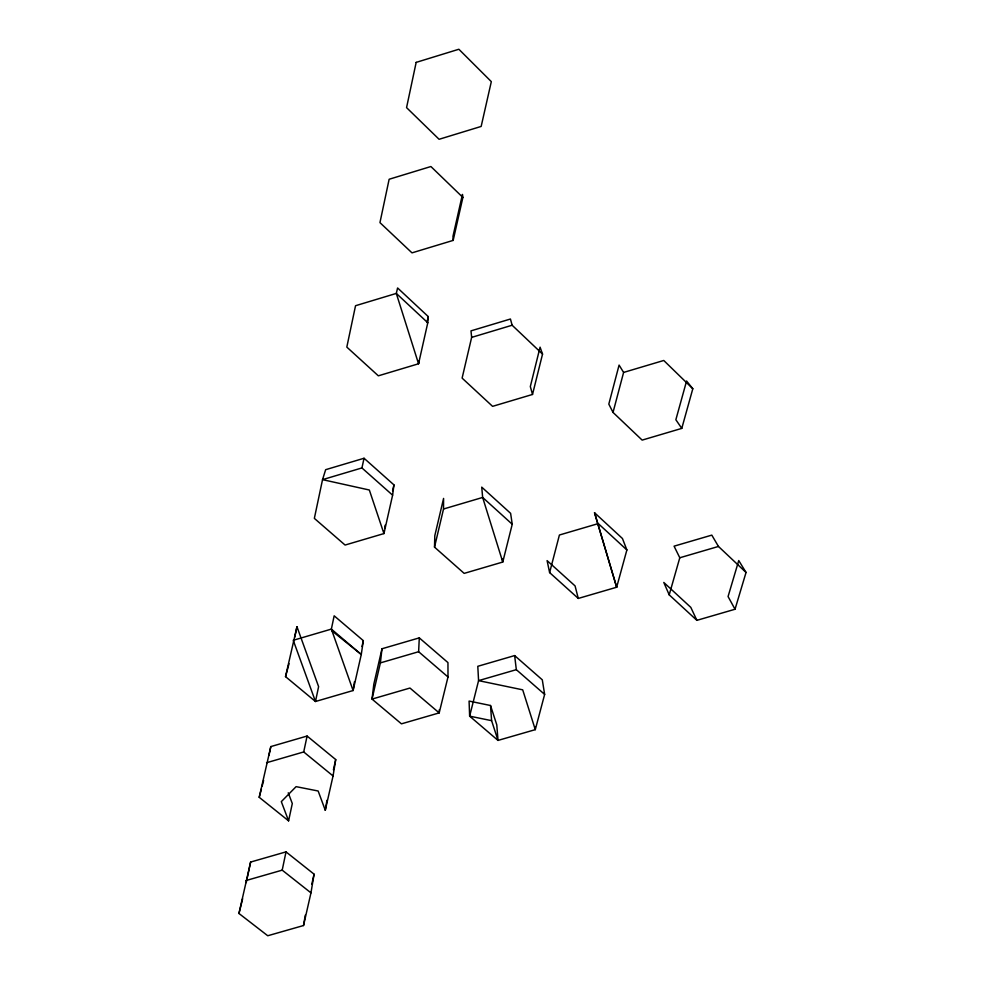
<?xml version="1.0" encoding="UTF-8"?>
<svg xmlns="http://www.w3.org/2000/svg" width="985" height="985" viewBox="0 0 985 985"><rect width="100%" height="100%" fill="white"/><g stroke="black" fill="none" stroke-linecap="round" stroke-linejoin="round"><path stroke-width="1.48" d="M434.508 547.131L443.521 509.011L443.582 498.422L434.804 535.68L434.508 547.131L464.169 573.381L502.769 562.041L512.237 524.242L510.612 513.333L481.739 487.144L482.65 497.45L502.769 562.041L502.424 559.098M439.224 709.853L439.187 712.894L401.449 723.84L372.022 699.091L373.82 684.193L381.983 648.77L419.29 637.874L447.953 662.597L448.003 676.978L439.187 712.894L409.969 688.047L372.022 699.091L380.382 662.893L381.983 648.77M448.003 676.978L418.625 651.725L419.29 637.874M427.785 322.76L428.253 316.579L397.595 287.965L396.302 293.419L418.551 363.773L378.351 375.827L346.818 347.102L355.536 305.719L396.302 293.419L427.785 322.76L418.551 363.773L418.834 360.904M392.609 495.172L393.951 484.891L364.056 458.259L325.653 469.685L322.538 479.646L314.35 518.369L345.082 545.05L383.941 533.574L392.609 495.172L361.926 467.937L322.538 479.646L369.338 490.013L383.941 533.574L384.322 530.78M384.716 527.985L385.098 525.202M354.44 681.78L353.098 690.534L331.366 629.107L334.161 615.81L363.33 640.656L361.273 654.496L353.098 690.534L315.471 701.505L285.527 676.633L296.965 626.731L318.611 686.643L315.471 701.505L293.247 640.287L331.366 629.107L361.273 654.496L332.007 630.929M288.593 820.85L281.316 801.642L296.103 786.646L318.155 791.004L325.284 810.261L333.053 775.958L335.725 759.57L307.098 736.041L270.826 746.581L259.215 797.308L288.593 820.85L292.299 803.538L288.236 792.79M310.964 892.866L314.08 874.175L286.007 851.877L250.621 862.06L238.961 913.477L267.748 935.75L303.528 925.531L310.964 892.866L282.202 870.149L245.979 880.553M325.284 810.261L326.934 800.312M303.528 925.531L305.288 915.139M282.202 870.149L286.007 851.877M268.942 755.421L270.826 746.581M294.761 637.098L296.965 626.731M246.238 882.609L250.621 862.06M266.553 762.735L303.712 751.949L307.098 736.041M361.926 467.937L364.056 458.259M426.924 322.514L428.253 316.579M392.596 490.887L393.951 484.891M333.41 769.802L335.725 759.57M453.162 240.402L462.888 197.431L462.445 194.427L452.977 236.289L453.162 240.402L411.989 252.862L379.951 222.622L389.137 179.258L430.901 166.527L462.888 197.431M362 646.529L363.33 640.656M311.765 884.37L314.08 874.175M542.538 354.083L512.138 325.235L510.439 319.017L470.99 330.862L471.643 337.387L462.113 378.117L492.586 406.349L532.516 394.456L542.538 354.083L540.075 347.163L530.324 386.563L532.516 394.456M238.961 913.477L242.63 898.763M549.618 572.593L559.406 535.015L598.289 523.589L626.879 549.962L616.659 587.232L578.281 598.437L549.618 572.593L547.094 560.625L575.068 585.915L578.281 598.437M259.215 797.308L261.419 788.886M262.158 786.079L263.623 780.465M613.027 412.419L623.604 372.428L619.085 365.09L608.816 404.121L613.027 412.419L642.146 440.11L681.78 428.389L692.812 388.743L686.582 381.023L675.858 419.733L681.78 428.389M491.601 720.663L469.636 716.157L478.575 680.635L477.799 666.303L514.638 655.579L542.292 679.822L544.643 694.413L535.286 729.651L498.016 740.412L469.636 716.157L469.082 701.074L490.518 705.506L496.785 724.849L498.016 740.412L491.601 720.663L490.518 705.506M285.527 676.633L289.024 663.718M669.209 594.854L679.785 557.769L674.072 546.17L711.798 535.126L718.459 546.453L746.039 572.457L735.032 609.247L696.875 620.341L669.209 594.854L663.791 582.443L690.817 607.388L696.875 620.341M471.643 337.387L512.138 325.235M623.604 372.428L663.767 360.473L692.812 388.743M443.521 509.011L482.65 497.45L512.237 524.242M679.785 557.769L718.459 546.453M380.382 662.893L418.625 651.725M544.643 694.413L516.325 669.665L478.575 680.635L522.703 689.832L535.286 729.651L534.892 726.868M303.712 751.949L333.053 775.958M594.534 512.717L616.659 587.232L594.534 512.717L622.446 538.512L626.879 549.962M746.039 572.457L738.75 560.563L728.063 596.553L735.032 609.247M514.638 655.579L516.325 669.665M416.162 62.387L406.559 107.624L439.088 139.291L481.16 126.437L491.318 81.632L458.862 49.25L416.162 62.387"/></g></svg>
